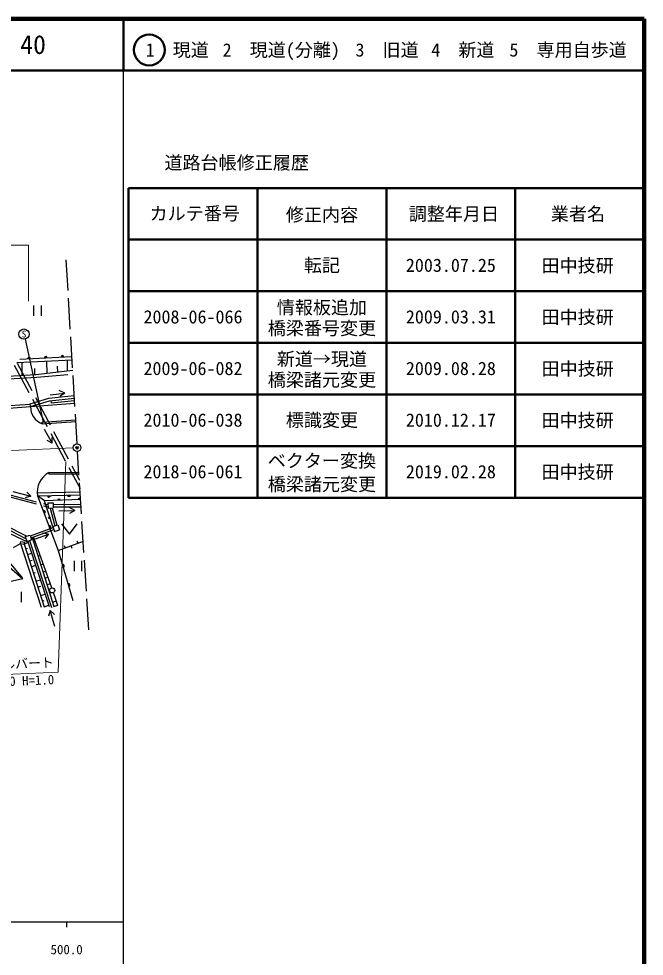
# Model space of a CAD drawing. Units: millimetres, scale not verified. Extents: x 40000 to 680000, y 20000 to 380000.
# Drawn here: x 558714 to 680000, y 198357 to 380000 of the extents above; entities that cross this region are included whole.
import ezdxf
from ezdxf.enums import TextEntityAlignment as Align

# ---------------------------------------------------------------- set-up
doc = ezdxf.new("R2010")
doc.units = ezdxf.units.MM
doc.header["$LTSCALE"] = 1000
doc.header["$PDMODE"] = 32
doc.header["$PDSIZE"] = 500
doc.linetypes.add('CHAIN', pattern=[18.5, 12, -1.5, 3.5, -1.5])
doc.linetypes.add('DASHED', pattern=[7.5, 6, -1.5])
for name, color, linetype, lineweight in [('M-BGD', 7, 'Continuous', 25), ('M-BGD-EXST', 7, 'Continuous', 25), ('M-BMK', 2, 'CHAIN', 13), ('M-BMK-SRVR', 3, 'Continuous', 25), ('M-STR-HTXT', 7, 'Continuous', 13), ('M-TTL', 2, 'Continuous', 140), ('M-TTL-BAND', 7, 'Continuous', 25), ('M-TTL-FRAM', 2, 'Continuous', 50), ('M-TTL-LINE', 7, 'Continuous', 50)]:
    doc.layers.add(name, color=color, linetype=linetype, lineweight=lineweight)
doc.layers.add('M-OTRS', color=6, linetype='Continuous')
doc.layers.add('M-TTL-TXT', color=7, linetype='Continuous')
doc.styles.add('ＭＳ ゴシック', font='')
doc.styles.get('ＭＳ ゴシック').set_extended_font_data('MS Gothic')

msp = doc.modelspace()

# ---------------------------------------------------------------- linework, layer by layer
at = {"layer": 'M-BGD', "linetype": 'DASHED'}
for p, q in [((567845, 333318), (569982, 297633)), ((557855, 312898), (570610, 289010)), ((558419, 313255), (570510, 290611)), ((562245, 310531), (569228, 311153)), ((556729, 310227), (562245, 310531)), ((572319, 261617), (570076, 296136)), ((556263, 287956), (564377, 285821)), ((556280, 287538), (564394, 285403)), ((560975, 279793), (565395, 281454)), ((561095, 279411), (565514, 281072)), ((555542, 276293), (559493, 271478))]:
    msp.add_line(p, q, dxfattribs=at)
at = {"layer": 'M-BGD'}
for p, q in [((558899, 314040), (569014, 314577)), ((558345, 313373), (569054, 313941)), ((559319, 313424), (559335, 310853)), ((564118, 313679), (564133, 311271)), ((566195, 312703), (566203, 311497)), ((568095, 313891), (568109, 311705)), ((562002, 311039), (555572, 310592)), ((561743, 312247), (561751, 311021)), ((569186, 311823), (562002, 311039)), ((564573, 306480), (569488, 306979)), ((555935, 304989), (560956, 305354)), ((560945, 305364), (564573, 306480)), ((560992, 304856), (560945, 305364)), ((560992, 304856), (564673, 305987)), ((560992, 304856), (569580, 305505)), ((564673, 305987), (569519, 306480)), ((564940, 306015), (564991, 305517)), ((569551, 305981), (564991, 305517)), ((555973, 304490), (560992, 304856)), ((563215, 301836), (569782, 302265)), ((563215, 301836), (563235, 301537)), ((563235, 301537), (569801, 301966)), ((564554, 292107), (570415, 292136)), ((564554, 292107), (564556, 291807)), ((564556, 291807), (570433, 291836)), ((562304, 288176), (570650, 288365)), ((562358, 287577), (570687, 287766)), ((562358, 287577), (564753, 281213)), ((563703, 286618), (562358, 287577)), ((570746, 286826), (563703, 286618)), ((565338, 281634), (563703, 286618)), ((564362, 286180), (565361, 286221)), ((564362, 286180), (564403, 285181)), ((564403, 285181), (565402, 285222)), ((564819, 285198), (565714, 281751)), ((565228, 285215), (566097, 281871)), ((565361, 286221), (565402, 285222)), ((565373, 285933), (570803, 285912)), ((565393, 285433), (570834, 285412)), ((560195, 279749), (555996, 281904)), ((565338, 281634), (566293, 281932)), ((565338, 281634), (565636, 280680)), ((566293, 281932), (566591, 280978)), ((555605, 280892), (560529, 278593)), ((560102, 279235), (555881, 281401)), ((559964, 279677), (560919, 279975)), ((560919, 279975), (561216, 279020)), ((564753, 281213), (566357, 276949)), ((565636, 280680), (566591, 280978)), ((557705, 277582), (559026, 278336)), ((559026, 278336), (559144, 278711)), ((559026, 278336), (563088, 266020)), ((559026, 278336), (559773, 278182)), ((559144, 278711), (559891, 278558)), ((559773, 278182), (560529, 278593)), ((559773, 278182), (559891, 278558)), ((559773, 278182), (563615, 266063)), ((559964, 279677), (560262, 278722)), ((560262, 278722), (561216, 279020)), ((564649, 266050), (560529, 278593)), ((560821, 278897), (565059, 265958)), ((561319, 279495), (565534, 266114)), ((565102, 269736), (561581, 279593)), ((566357, 276949), (571246, 278812)), ((567521, 277927), (567699, 277460)), ((569965, 278859), (570143, 278392)), ((560055, 277291), (560394, 277407)), ((560402, 276197), (561224, 276479)), ((566357, 276949), (569223, 267278)), ((568813, 277885), (568991, 277417)), ((554678, 275693), (559493, 271478)), ((560794, 274960), (561288, 275130)), ((562456, 275884), (562857, 276022)), ((562981, 274219), (563444, 274378)), ((561151, 273835), (561997, 274125)), ((561553, 272566), (561993, 272717)), ((563425, 272809), (563941, 272986)), ((559493, 271478), (553522, 270190)), ((562044, 271018), (562919, 271318)), ((563793, 271642), (564353, 271834)), ((562416, 269843), (562969, 270033)), ((564203, 270340), (564811, 270549)), ((562929, 268226), (563833, 268536)), ((563274, 267137), (563646, 267265)), ((565272, 266947), (566008, 267199)), ((566322, 266320), (565434, 268805)), ((563615, 266063), (564541, 266381)), ((565532, 266120), (566299, 266383))]:
    msp.add_line(p, q, dxfattribs=at)
for centre in [(566525, 286865), (570440, 286974), (564635, 283302)]:
    msp.add_circle(centre, 150, dxfattribs=at)
for centre, radius, start, end in [((560711, 314136), 250, 3.04033, 183.04033), ((560711, 314136), 125, 3.04033, 183.04033), ((563956, 314309), 250, 3.04033, 183.04033), ((563956, 314309), 125, 3.04033, 183.04033), ((567202, 314481), 250, 3.04033, 183.04033), ((567202, 314481), 125, 3.04033, 183.04033), ((564576, 304860), 3584, 180.06958, 248.02356), ((566701, 288269), 4398, 119.22288, 189.0578), ((564573, 287627), 300, 181.30326, 1.30326), ((564573, 287627), 150, 181.30326, 1.30326), ((568472, 287716), 300, 181.30326, 1.30326), ((568472, 287716), 150, 181.30326, 1.30326), ((563555, 284395), 300, 290.62045, 110.62045), ((563555, 284395), 150, 290.62045, 110.62045), ((564647, 281494), 300, 290.62045, 110.62045), ((564647, 281494), 150, 290.62045, 110.62045), ((567236, 273983), 300, 286.50803, 106.50803), ((567236, 273983), 150, 286.50803, 106.50803), ((568344, 270244), 300, 286.50803, 106.50803), ((568344, 270244), 150, 286.50803, 106.50803)]:
    msp.add_arc(centre, radius, start, end, dxfattribs=at)
at = {"layer": 'M-BGD-EXST'}
for p, q in [((561608, 324468), (561608, 322468)), ((563108, 322468), (563108, 324468)), ((559945, 317923), (563454, 301852)), ((564799, 307158), (567631, 307487)), ((567631, 307487), (566571, 307945)), ((567631, 307487), (566704, 306798)), ((563613, 300506), (565227, 297739)), ((565227, 297739), (564224, 298312)), ((565227, 297739), (565222, 298894)), ((557598, 288406), (561089, 287484)), ((561089, 287484), (559974, 287182)), ((561089, 287484), (560269, 288298)), ((569563, 284740), (568551, 285296)), ((566467, 284674), (569563, 284740)), ((569563, 284740), (568575, 284142)), ((567026, 282124), (568526, 280124)), ((568526, 280124), (570026, 282124)), ((561964, 279227), (564483, 280166)), ((564483, 280166), (563345, 280357)), ((564483, 280166), (563748, 279275)), ((569443, 274955), (569443, 272955)), ((570943, 272955), (570943, 274955)), ((559274, 266954), (559274, 268954)), ((564780, 265347), (564516, 264223)), ((565718, 262235), (564780, 265347)), ((564780, 265347), (565621, 264556))]:
    msp.add_line(p, q, dxfattribs=at)
for centre, radius in [((559732, 318900), 1000), ((565197, 269245), 500)]:
    msp.add_circle(centre, radius, dxfattribs=at)
at = {"layer": 'M-BMK'}
msp.add_line((569278, 296852), (470554, 292599), dxfattribs=at)
at = {"layer": 'M-BMK-SRVR'}
msp.add_circle((570027, 296885), 750, dxfattribs=at)
msp.add_point((570027, 296885), dxfattribs=at)
at = {"layer": 'M-OTRS'}
msp.add_point((570027, 296885), dxfattribs=at)
at = {"layer": 'M-STR-HTXT'}
for p, q in [((236490, 335934), (560583, 336141)), ((560583, 336141), (560622, 325289)), ((567844, 294189), (566338, 253391)), ((566338, 253391), (542360, 252371))]:
    msp.add_line(p, q, dxfattribs=at)
at = {"layer": 'M-TTL'}
for p, q in [((680000, 380000), (40000, 380000)), ((680000, 20000), (680000, 380000))]:
    msp.add_line(p, q, dxfattribs=at)
at = {"layer": 'M-TTL-BAND'}
for p, q in [((579000, 20000), (579000, 370000)), ((40000, 205000), (579000, 205000)), ((568000, 205000), (568000, 204000))]:
    msp.add_line(p, q, dxfattribs=at)
at = {"layer": 'M-TTL-FRAM'}
for p, q in [((580000, 347197), (580000, 287197)), ((580000, 347197), (680000, 347197)), ((580000, 287197), (680000, 287197))]:
    msp.add_line(p, q, dxfattribs=at)
at = {"layer": 'M-TTL-LINE'}
for p, q in [((579000, 380000), (579000, 370000)), ((40000, 370000), (680000, 370000)), ((605000, 347197), (605000, 287197)), ((630000, 347197), (630000, 287197)), ((655000, 347197), (655000, 287197)), ((580000, 337197), (680000, 337197)), ((580000, 327197), (680000, 327197)), ((580000, 317197), (680000, 317197)), ((580000, 307197), (680000, 307197)), ((580000, 297197), (680000, 297197))]:
    msp.add_line(p, q, dxfattribs=at)
msp.add_circle((584031, 373958), 3000, dxfattribs=at)

# ---------------------------------------------------------------- texts
at = {"layer": 'M-BGD-EXST', "style": 'ＭＳ ゴシック'}
msp.add_text('S', height=1320, dxfattribs=at).set_placement((559732, 318900), align=Align.MIDDLE_CENTER)
at = {"layer": 'M-STR-HTXT', "style": 'ＭＳ ゴシック'}
msp.add_text('ボックスカルバート', height=1833, rotation=2.437, dxfattribs=at).set_placement((565567, 253859), align=Align.BOTTOM_RIGHT)
msp.add_text('L=30.5 W=1.0 H=1.0', height=1833, rotation=2.437, dxfattribs=at).set_placement((554437, 250051), align=Align.BOTTOM_CENTER)
at = {"layer": 'M-TTL-BAND', "style": 'ＭＳ ゴシック'}
msp.add_text('500.0', height=1833, dxfattribs=at).set_placement((568000, 198195), align=Align.BOTTOM_CENTER)
at = {"layer": 'M-TTL-TXT', "style": 'ＭＳ ゴシック'}
for s, height, p in [('40', 3666, (561497, 375000)), ('1\u3000現道', 2566, (589448, 373958)), ('2\u3000現道(分離)', 2566, (609619, 373958)), ('3\u3000旧道', 2566, (630121, 373958)), ('4\u3000新道', 2566, (644824, 373958)), ('5\u3000専用自歩道', 2566, (665228, 373958)), ('道路台帳修正履歴', 2566, (600968, 352113)), ('カルテ番号', 2566, (592839, 342277)), ('修正内容', 2566, (617509, 342023)), ('調整年月日', 2566, (643089, 342197)), ('業者名', 2566, (667134, 342197)), ('転記', 2566, (617500, 332245)), ('2003.07.25', 2566, (642500, 332245)), ('田中技研', 2566, (667077, 332189)), ('情報板追加', 2566, (617500, 324068)), ('2008-06-066', 2566, (592500, 322245)), ('2009.03.31', 2566, (642500, 322245)), ('田中技研', 2566, (667077, 322189)), ('橋梁番号変更', 2566, (617500, 320043)), ('新道→現道', 2566, (617500, 314068)), ('2009-06-082', 2566, (592500, 312245)), ('2009.08.28', 2566, (642500, 312245)), ('田中技研', 2566, (667077, 312189)), ('橋梁諸元変更', 2566, (617500, 310043)), ('2010-06-038', 2566, (592500, 302245)), ('標識変更', 2566, (617500, 302245)), ('2010.12.17', 2566, (642500, 302245)), ('田中技研', 2566, (667077, 302189)), ('ベクター変換', 2566, (617500, 294378)), ('2018-06-061', 2566, (592500, 292245)), ('2019.02.28', 2566, (642500, 292245)), ('田中技研', 2566, (667077, 292189)), ('橋梁諸元変更', 2566, (617500, 289817))]:
    msp.add_text(s, height=height, dxfattribs=at).set_placement(p, align=Align.MIDDLE_CENTER)

doc.saveas('drawing.dxf')
